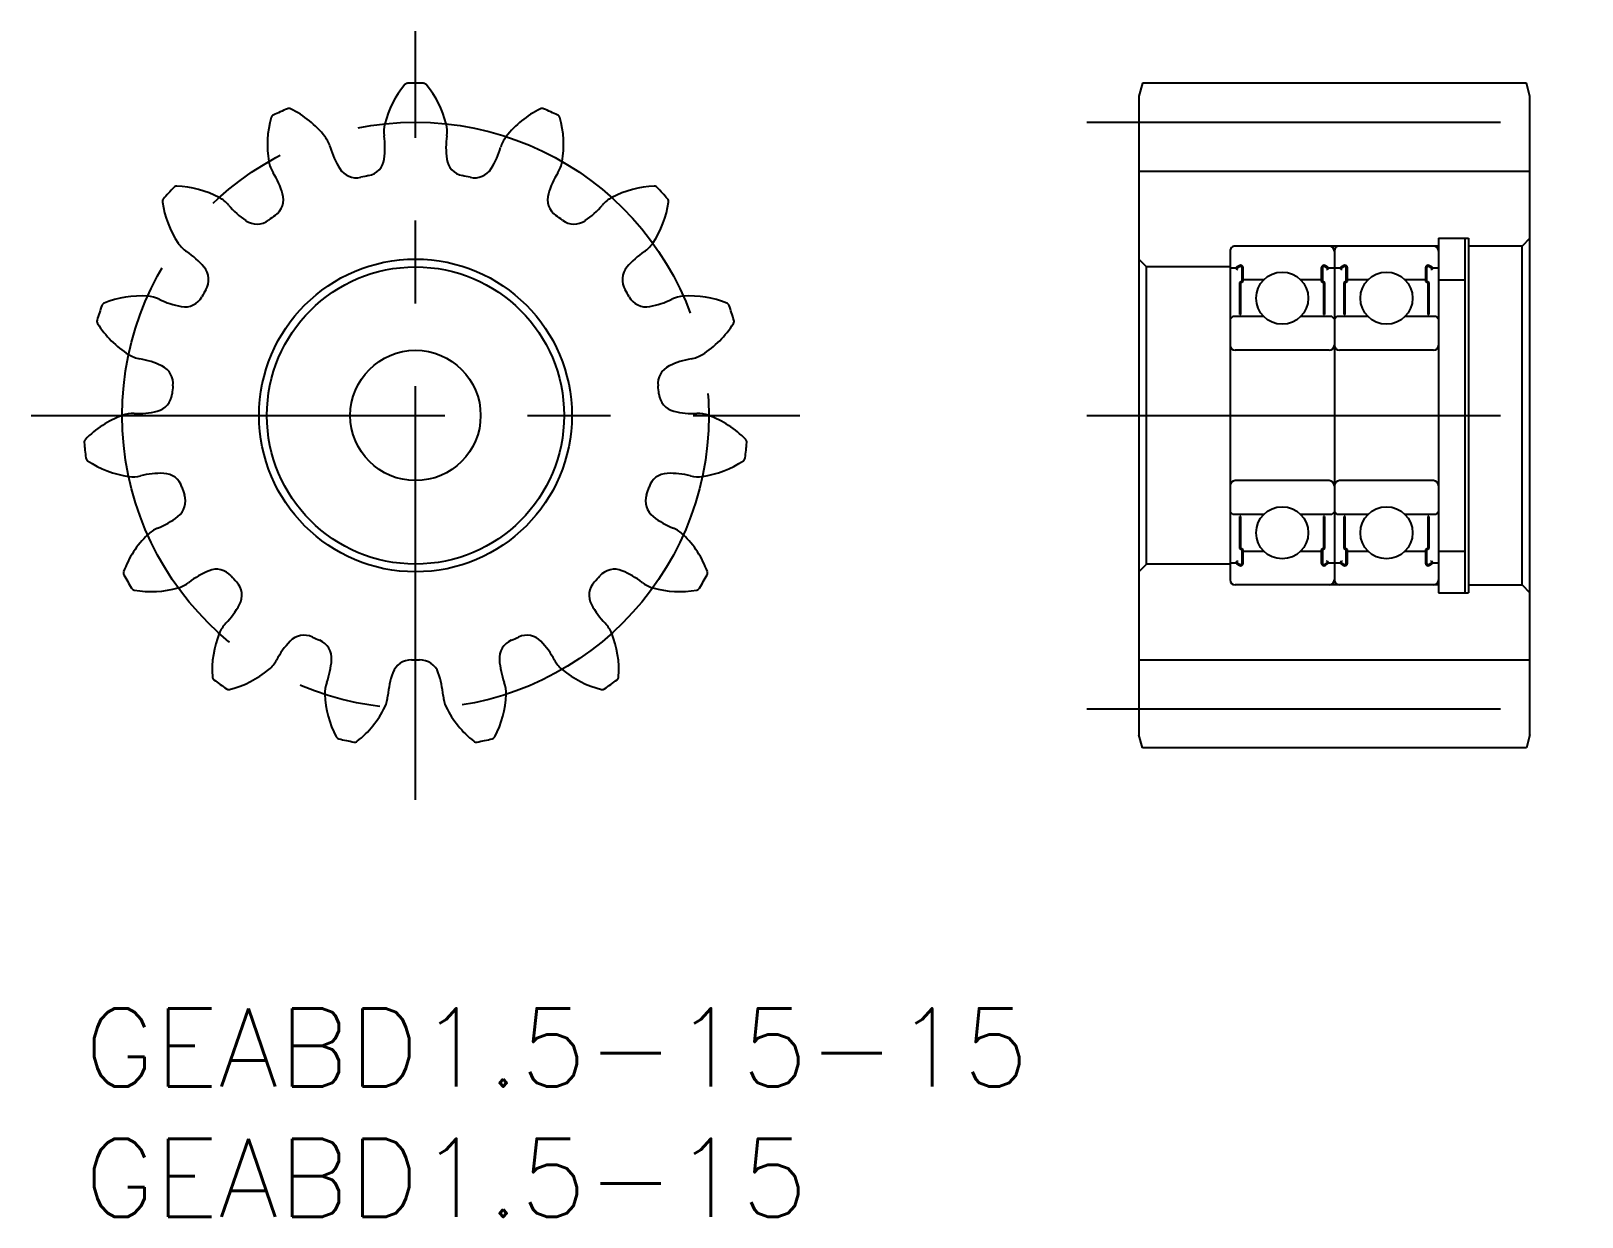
# Model space of a CAD drawing. Extents: x -2 to 57.5, y -8 to 37.5.
import ezdxf

# ---------------------------------------------------------------- set-up
doc = ezdxf.new("R2010")
doc.units = 0
doc.header["$LTSCALE"] = 0.5
doc.linetypes.add('CENTER', pattern=[50.8, 31.75, -6.35, 6.35, -6.35])
for name, color, linetype in [('MSM_CENTER', 1, 'CENTER'), ('MSM_CONTINUOUS', 7, 'CONTINUOUS'), ('MSM_PART_NUMBER', 7, 'CONTINUOUS')]:
    doc.layers.add(name, color=color, linetype=linetype)
doc.styles.get("Standard").update_dxf_attribs({"font": 'txt.shx', "height": 3, "bigfont": 'bigfont.shx'})

# ---------------------------------------------------------------- blocks, each defined once
blk = doc.blocks.new('*U5')
at = {"layer": 'MSM_PART_NUMBER'}
blk.add_text('GEABD1.5-15-15', height=3, dxfattribs=at).set_placement((0, -3))
blk = doc.blocks.new('*U6')
at = {"layer": 'MSM_PART_NUMBER'}
blk.add_text('GEABD1.5-15', height=3, dxfattribs=at).set_placement((0, -8))

msp = doc.modelspace()

# ---------------------------------------------------------------- linework, layer by layer
at = {"layer": 'MSM_CENTER'}
for p, q in [((12.708, 8), (12.708, 37.5)), ((38.458, 34), (57.458, 34)), ((-2.042, 22.75), (27.458, 22.75)), ((38.458, 22.75), (57.458, 22.75)), ((38.458, 11.5), (57.458, 11.5))]:
    msp.add_line(p, q, dxfattribs=at)
msp.add_circle((12.708, 22.75), 11.25, dxfattribs=at)
at = {"layer": 'MSM_CONTINUOUS'}
for p, q in [((40.592, 35.5), (40.458, 35)), ((55.324, 35.5), (40.592, 35.5)), ((55.458, 35), (55.324, 35.5)), ((40.458, 35), (40.458, 10.5)), ((55.458, 10.5), (55.458, 35)), ((40.458, 32.125), (55.458, 32.125)), ((51.958, 29.25), (44.158, 29.25)), ((51.958, 29.55), (51.958, 15.95)), ((51.958, 29.55), (53.108, 29.55)), ((52.958, 29.55), (52.958, 15.95)), ((53.108, 29.55), (53.108, 15.95)), ((55.158, 29.25), (53.108, 29.25)), ((55.458, 29.55), (55.158, 29.25)), ((55.158, 16.25), (55.158, 29.25)), ((40.758, 28.45), (40.458, 28.75)), ((43.958, 29.05), (43.958, 16.45)), ((47.958, 29.05), (47.958, 16.45)), ((43.958, 28.45), (40.758, 28.45)), ((40.758, 17.05), (40.758, 28.45)), ((43.958, 28.43), (43.988, 28.4)), ((44.188, 28.4), (43.988, 28.4)), ((44.229, 28.332), (44.203, 28.357)), ((44.303, 28.496), (44.21, 28.434)), ((44.229, 28.332), (44.257, 28.361)), ((44.257, 28.361), (44.231, 28.385)), ((44.325, 28.462), (44.232, 28.401)), ((44.418, 27.91), (44.418, 28.412)), ((44.458, 27.89), (44.458, 28.412)), ((44.488, 27.95), (44.458, 27.98)), ((47.458, 27.98), (47.428, 27.95)), ((47.458, 28.412), (47.458, 27.89)), ((47.498, 28.412), (47.498, 27.91)), ((47.684, 28.401), (47.591, 28.462)), ((47.706, 28.434), (47.614, 28.496)), ((47.686, 28.385), (47.66, 28.361)), ((47.66, 28.361), (47.688, 28.332)), ((47.713, 28.357), (47.688, 28.332)), ((47.928, 28.4), (47.728, 28.4)), ((47.958, 28.43), (47.928, 28.4)), ((47.958, 28.43), (47.988, 28.4)), ((48.188, 28.4), (47.988, 28.4)), ((48.229, 28.332), (48.203, 28.357)), ((48.303, 28.496), (48.21, 28.434)), ((48.229, 28.332), (48.257, 28.361)), ((48.257, 28.361), (48.231, 28.385)), ((48.325, 28.462), (48.232, 28.401)), ((48.418, 27.91), (48.418, 28.412)), ((48.458, 27.89), (48.458, 28.412)), ((48.488, 27.95), (48.458, 27.98)), ((51.458, 27.98), (51.428, 27.95)), ((51.458, 28.412), (51.458, 27.89)), ((51.498, 28.412), (51.498, 27.91)), ((51.684, 28.401), (51.591, 28.462)), ((51.706, 28.434), (51.614, 28.496)), ((51.686, 28.385), (51.66, 28.361)), ((51.66, 28.361), (51.688, 28.332)), ((51.713, 28.357), (51.688, 28.332)), ((51.928, 28.4), (51.728, 28.4)), ((51.958, 28.43), (51.928, 28.4)), ((44.335, 27.848), (44.418, 27.91)), ((44.335, 26.622), (44.335, 27.848)), ((44.375, 27.828), (44.458, 27.89)), ((44.375, 26.622), (44.375, 27.828)), ((45.244, 27.95), (44.488, 27.95)), ((47.428, 27.95), (46.672, 27.95)), ((47.458, 27.89), (47.542, 27.828)), ((47.498, 27.91), (47.582, 27.848)), ((47.542, 27.828), (47.542, 26.622)), ((47.582, 27.848), (47.582, 26.622)), ((48.335, 27.848), (48.418, 27.91)), ((48.335, 26.622), (48.335, 27.848)), ((48.375, 27.828), (48.458, 27.89)), ((48.375, 26.622), (48.375, 27.828)), ((49.244, 27.95), (48.488, 27.95)), ((51.428, 27.95), (50.672, 27.95)), ((51.458, 27.89), (51.542, 27.828)), ((51.498, 27.91), (51.582, 27.848)), ((51.542, 27.828), (51.542, 26.622)), ((51.582, 27.848), (51.582, 26.622)), ((51.958, 27.95), (52.958, 27.95)), ((44.058, 26.55), (43.958, 26.45)), ((45.244, 26.55), (44.058, 26.55)), ((44.335, 26.622), (44.375, 26.622)), ((47.858, 26.55), (46.672, 26.55)), ((47.542, 26.622), (47.582, 26.622)), ((47.958, 26.45), (47.858, 26.55)), ((48.058, 26.55), (47.958, 26.45)), ((49.244, 26.55), (48.058, 26.55)), ((48.335, 26.622), (48.375, 26.622)), ((51.858, 26.55), (50.672, 26.55)), ((51.542, 26.622), (51.582, 26.622)), ((51.958, 26.45), (51.858, 26.55)), ((47.758, 25.25), (44.158, 25.25)), ((51.758, 25.25), (48.158, 25.25)), ((47.758, 20.25), (44.158, 20.25)), ((51.758, 20.25), (48.158, 20.25)), ((44.058, 18.95), (43.958, 19.05)), ((47.958, 19.05), (47.858, 18.95)), ((48.058, 18.95), (47.958, 19.05)), ((51.958, 19.05), (51.858, 18.95)), ((45.244, 18.95), (44.058, 18.95)), ((44.375, 18.877), (44.335, 18.877)), ((44.335, 17.651), (44.335, 18.877)), ((44.375, 17.672), (44.375, 18.877)), ((47.858, 18.95), (46.672, 18.95)), ((47.582, 18.877), (47.542, 18.877)), ((47.542, 18.877), (47.542, 17.672)), ((47.582, 18.877), (47.582, 17.651)), ((49.244, 18.95), (48.058, 18.95)), ((48.375, 18.877), (48.335, 18.877)), ((48.335, 17.651), (48.335, 18.877)), ((48.375, 17.672), (48.375, 18.877)), ((51.858, 18.95), (50.672, 18.95)), ((51.582, 18.877), (51.542, 18.877)), ((51.542, 18.877), (51.542, 17.672)), ((51.582, 18.877), (51.582, 17.651)), ((44.418, 17.589), (44.335, 17.651)), ((44.458, 17.609), (44.375, 17.672)), ((44.418, 17.087), (44.418, 17.589)), ((44.458, 17.087), (44.458, 17.609)), ((44.458, 17.52), (44.488, 17.55)), ((44.488, 17.55), (45.244, 17.55)), ((46.672, 17.55), (47.428, 17.55)), ((47.428, 17.55), (47.458, 17.52)), ((47.542, 17.672), (47.458, 17.609)), ((47.458, 17.609), (47.458, 17.087)), ((47.582, 17.651), (47.498, 17.589)), ((47.498, 17.589), (47.498, 17.087)), ((48.418, 17.589), (48.335, 17.651)), ((48.458, 17.609), (48.375, 17.672)), ((48.418, 17.087), (48.418, 17.589)), ((48.458, 17.087), (48.458, 17.609)), ((48.458, 17.52), (48.488, 17.55)), ((48.488, 17.55), (49.244, 17.55)), ((50.672, 17.55), (51.428, 17.55)), ((51.428, 17.55), (51.458, 17.52)), ((51.542, 17.672), (51.458, 17.609)), ((51.458, 17.609), (51.458, 17.087)), ((51.582, 17.651), (51.498, 17.589)), ((51.498, 17.589), (51.498, 17.087)), ((51.958, 17.55), (52.958, 17.55)), ((40.758, 17.05), (40.458, 16.75)), ((43.958, 17.05), (40.758, 17.05)), ((43.958, 17.07), (43.988, 17.1)), ((43.988, 17.1), (44.188, 17.1)), ((44.203, 17.143), (44.229, 17.168)), ((44.21, 17.065), (44.303, 17.004)), ((44.257, 17.139), (44.229, 17.168)), ((44.231, 17.114), (44.257, 17.139)), ((44.232, 17.099), (44.325, 17.037)), ((47.591, 17.037), (47.684, 17.099)), ((47.614, 17.004), (47.706, 17.065)), ((47.688, 17.168), (47.66, 17.139)), ((47.66, 17.139), (47.686, 17.114)), ((47.688, 17.168), (47.713, 17.143)), ((47.728, 17.1), (47.928, 17.1)), ((47.958, 17.07), (47.928, 17.1)), ((47.958, 17.07), (47.988, 17.1)), ((47.988, 17.1), (48.188, 17.1)), ((48.203, 17.143), (48.229, 17.168)), ((48.21, 17.065), (48.303, 17.004)), ((48.257, 17.139), (48.229, 17.168)), ((48.231, 17.114), (48.257, 17.139)), ((48.232, 17.099), (48.325, 17.037)), ((51.591, 17.037), (51.684, 17.099)), ((51.614, 17.004), (51.706, 17.065)), ((51.688, 17.168), (51.66, 17.139)), ((51.66, 17.139), (51.686, 17.114)), ((51.688, 17.168), (51.713, 17.143)), ((51.728, 17.1), (51.928, 17.1)), ((51.958, 17.07), (51.928, 17.1)), ((51.958, 16.25), (44.158, 16.25)), ((53.108, 16.25), (55.158, 16.25)), ((55.158, 16.25), (55.458, 15.95)), ((51.958, 15.95), (53.108, 15.95)), ((40.458, 13.375), (55.458, 13.375)), ((40.592, 10), (40.458, 10.5)), ((55.458, 10.5), (55.324, 10)), ((55.324, 10), (40.592, 10))]:
    msp.add_line(p, q, dxfattribs=at)
for centre, radius in [((12.708, 22.75), 6), ((12.708, 22.75), 5.7), ((45.958, 27.25), 1), ((49.958, 27.25), 1), ((12.708, 22.75), 2.5), ((45.958, 18.25), 1), ((49.958, 18.25), 1)]:
    msp.add_circle(centre, radius, dxfattribs=at)
for centre, radius, start, end in [((15.171, 33.031), 3.75, 139.97151, 166), ((12.414, 35.347), 0.15, 91.33677, 139.97151), ((12.708, 22.75), 12.75, 88.66323, 91.33677), ((13.002, 35.347), 0.15, 40.02849, 88.66323), ((10.246, 33.031), 3.75, 14, 40.02849), ((12.708, 22.75), 12.75, 112.66323, 115.33677), ((7.853, 34.377), 0.15, 64.02849, 112.66323), ((6.277, 31.141), 3.75, 38, 64.02849), ((19.14, 31.141), 3.75, 115.97151, 142), ((17.563, 34.377), 0.15, 67.33677, 115.97151), ((12.708, 22.75), 12.75, 64.66323, 67.33677), ((10.776, 33.144), 3.75, 163.97151, 190), ((7.316, 34.138), 0.15, 115.33677, 163.97151), ((12.708, 33.645), 1.212, 166, 187.86357), ((12.708, 33.645), 1.212, 352.13643, 14), ((18.1, 34.138), 0.15, 16.02849, 64.66323), ((14.64, 33.144), 3.75, 350, 16.02849), ((8.277, 32.703), 1.212, 16.13643, 38), ((8.205, 33.025), 3.333, 352.47652, 7.82891), ((17.211, 33.025), 3.333, 172.17109, 187.52348), ((17.14, 32.703), 1.212, 142, 163.86357), ((12.642, 33.968), 3.333, 196.17109, 211.52348), ((12.774, 33.968), 3.333, 328.47652, 343.82891), ((8.277, 32.703), 1.212, 190, 211.86357), ((10.44, 32.618), 0.75, 211.52348, 282.94363), ((10.767, 32.687), 0.75, 281.05637, 352.47652), ((14.65, 32.687), 0.75, 187.52348, 258.94363), ((14.976, 32.618), 0.75, 257.05637, 328.47652), ((17.14, 32.703), 1.212, 328.13643, 350), ((3.544, 31.397), 0.15, 88.02849, 136.66323), ((3.42, 27.799), 3.75, 62, 88.02849), ((4.415, 30.306), 3.333, 16.47652, 31.82891), ((12.708, 22.75), 9.375, 101.05637, 102.94363), ((12.708, 22.75), 9.375, 77.05637, 78.94363), ((21.001, 30.306), 3.333, 148.17109, 163.52348), ((21.997, 27.799), 3.75, 91.97151, 118), ((21.873, 31.397), 0.15, 43.33677, 91.97151), ((3.151, 30.96), 0.15, 139.33677, 187.97151), ((12.708, 22.75), 12.75, 136.66323, 139.33677), ((4.612, 30.04), 1.212, 40.13643, 62), ((6.893, 31.038), 0.75, 305.05637, 16.47652), ((18.524, 31.038), 0.75, 163.52348, 234.94363), ((20.805, 30.04), 1.212, 118, 139.86357), ((12.708, 22.75), 12.75, 40.66323, 43.33677), ((22.266, 30.96), 0.15, 352.02849, 40.66323), ((6.716, 31.46), 3.75, 187.97151, 214), ((8.085, 32.972), 3.333, 220.17109, 235.52348), ((12.708, 22.75), 9.375, 125.05637, 126.94363), ((12.708, 22.75), 9.375, 53.05637, 54.94363), ((17.331, 32.972), 3.333, 304.47652, 319.82891), ((18.701, 31.46), 3.75, 326, 352.02849), ((6.623, 30.842), 0.75, 235.52348, 306.94363), ((18.794, 30.842), 0.75, 233.05636, 304.47652), ((4.612, 30.04), 1.212, 214, 235.86357), ((20.805, 30.04), 1.212, 304.13643, 326), ((44.158, 29.05), 0.2, 90, 180.00001), ((47.758, 29.05), 0.2, 0, 90), ((48.158, 29.05), 0.2, 90, 180.00001), ((51.758, 29.05), 0.2, 0, 90), ((2.059, 26.279), 3.333, 40.47652, 55.82891), ((23.357, 26.279), 3.333, 124.17109, 139.52348), ((4.024, 27.956), 0.75, 329.05637, 40.47652), ((21.392, 27.956), 0.75, 139.52348, 210.94363), ((44.238, 28.393), 0.05, 123.51921, 226.06067), ((44.238, 28.393), 0.01, 123.5173, 226.06062), ((44.358, 28.412), 0.1, 0, 123.51926), ((44.358, 28.412), 0.06, 0, 123.519), ((47.558, 28.412), 0.1, 56.48067, 179.99989), ((47.558, 28.412), 0.06, 56.48097, 179.99989), ((47.679, 28.393), 0.01, 313.93921, 56.48267), ((47.679, 28.393), 0.05, 313.93921, 56.4807), ((48.238, 28.393), 0.05, 123.51921, 226.06067), ((48.238, 28.393), 0.01, 123.5173, 226.06062), ((48.358, 28.412), 0.1, 0, 123.51926), ((48.358, 28.412), 0.06, 0, 123.519), ((51.558, 28.412), 0.1, 56.48067, 179.99989), ((51.558, 28.412), 0.06, 56.48097, 179.99989), ((51.679, 28.393), 0.01, 313.93921, 56.48267), ((51.679, 28.393), 0.05, 313.93921, 56.4807), ((12.708, 22.75), 9.375, 149.05637, 150.94363), ((12.708, 22.75), 9.375, 29.05637, 30.94363), ((12.708, 22.75), 12.75, 160.66323, 163.33677), ((0.819, 26.922), 0.15, 112.02849, 160.66323), ((2.169, 23.585), 3.75, 86, 112.02849), ((2.346, 26.117), 1.212, 64.13643, 86), ((4.327, 30.208), 3.333, 244.17109, 259.52348), ((3.858, 27.667), 0.75, 259.52348, 330.94363), ((21.559, 27.667), 0.75, 209.05636, 280.47652), ((21.089, 30.208), 3.333, 280.47652, 295.82891), ((23.07, 26.117), 1.212, 94, 115.86357), ((23.247, 23.585), 3.75, 67.97151, 94), ((24.598, 26.922), 0.15, 19.33677, 67.97151), ((12.708, 22.75), 12.75, 16.66323, 19.33677), ((0.637, 26.363), 0.15, 163.33677, 211.97153), ((3.691, 28.269), 3.75, 211.97151, 238), ((21.725, 28.269), 3.75, 302, 328.02849), ((24.779, 26.363), 0.15, 328.02849, 16.66323), ((2.346, 26.117), 1.212, 238, 259.86357), ((23.07, 26.117), 1.212, 280.13643, 302), ((44.158, 25.45), 0.2, 180.00001, 270), ((47.758, 25.45), 0.2, 270, 0), ((48.158, 25.45), 0.2, 180.00001, 270), ((51.758, 25.45), 0.2, 270, 0), ((1.544, 21.643), 3.333, 64.47652, 79.82891), ((2.658, 23.974), 0.75, 353.05637, 64.47652), ((22.759, 23.974), 0.75, 115.52348, 186.94363), ((23.872, 21.643), 3.333, 100.17109, 115.52348), ((12.708, 22.75), 9.375, 173.05637, 174.94363), ((12.708, 22.75), 9.375, 5.05637, 6.94363), ((2.623, 23.642), 0.75, 283.52348, 354.94363), ((22.794, 23.642), 0.75, 185.05636, 256.47652), ((2.741, 19.226), 3.75, 110, 136.02849), ((1.873, 21.611), 1.212, 88.13643, 110), ((2.019, 26.154), 3.333, 268.17109, 283.52348), ((23.398, 26.154), 3.333, 256.47652, 271.82891), ((23.544, 21.611), 1.212, 70, 91.86357), ((22.676, 19.226), 3.75, 43.97151, 70), ((0.15, 21.726), 0.15, 136.02849, 184.66323), ((12.708, 22.75), 12.75, 184.66323, 187.33677), ((12.708, 22.75), 12.75, 352.66323, 355.33677), ((25.267, 21.726), 0.15, 355.33677, 43.97151), ((0.211, 21.141), 0.15, 187.33677, 235.97148), ((2.226, 24.124), 3.75, 235.9715, 262), ((23.191, 24.124), 3.75, 278, 304.02849), ((25.205, 21.141), 0.15, 304.02849, 352.66323), ((1.873, 21.611), 1.212, 262, 283.86357), ((2.96, 17.198), 3.333, 88.47652, 103.82891), ((3.029, 19.78), 0.75, 17.05637, 88.47652), ((22.388, 19.78), 0.75, 91.52348, 162.94363), ((22.457, 17.198), 3.333, 76.17109, 91.52348), ((23.544, 21.611), 1.212, 256.13643, 278), ((44.158, 20.05), 0.2, 90, 180), ((47.758, 20.05), 0.2, 0, 90), ((48.158, 20.05), 0.2, 90, 180), ((51.758, 20.05), 0.2, 0, 90), ((3.132, 19.463), 0.75, 307.52348, 18.94363), ((12.708, 22.75), 9.375, 197.05637, 198.94363), ((22.285, 19.463), 0.75, 161.05637, 232.47652), ((12.708, 22.75), 9.375, 341.05637, 342.94363), ((1.558, 21.512), 3.333, 292.17109, 307.52348), ((23.858, 21.512), 3.333, 232.47652, 247.82891), ((5.036, 15.477), 3.75, 134, 160.02849), ((3.273, 17.302), 1.212, 112.13643, 134), ((22.144, 17.302), 1.212, 46, 67.86357), ((20.381, 15.477), 3.75, 19.97151, 46), ((1.652, 16.706), 0.15, 160.02849, 208.66323), ((6.061, 13.713), 3.333, 112.47652, 127.82891), ((5.073, 16.1), 0.75, 41.05637, 112.47652), ((20.343, 16.1), 0.75, 67.52348, 138.94363), ((19.356, 13.713), 3.333, 52.17109, 67.52348), ((23.764, 16.706), 0.15, 331.33677, 19.97151), ((44.238, 17.107), 0.05, 133.93896, 236.48021), ((44.238, 17.107), 0.01, 133.93744, 236.47961), ((44.358, 17.087), 0.1, 236.48053, 0), ((44.358, 17.087), 0.06, 236.48065, 0), ((47.558, 17.087), 0.1, 179.99995, 303.51929), ((47.558, 17.087), 0.06, 179.99995, 303.51929), ((47.679, 17.107), 0.01, 303.52026, 46.06253), ((47.679, 17.107), 0.05, 303.51953, 46.061), ((48.238, 17.107), 0.05, 133.93896, 236.48021), ((48.238, 17.107), 0.01, 133.93744, 236.47961), ((48.358, 17.087), 0.1, 236.48053, 0), ((48.358, 17.087), 0.06, 236.48065, 0), ((51.558, 17.087), 0.1, 179.99995, 303.51929), ((51.558, 17.087), 0.06, 179.99995, 303.51929), ((51.679, 17.107), 0.01, 303.52026, 46.06253), ((51.679, 17.107), 0.05, 303.51953, 46.061), ((12.708, 22.75), 12.75, 208.66323, 211.33677), ((1.946, 16.197), 0.15, 211.33677, 259.97151), ((2.573, 19.742), 3.75, 259.97151, 286), ((3.273, 17.302), 1.212, 286, 307.86357), ((12.708, 22.75), 9.375, 221.05637, 222.94363), ((5.297, 15.852), 0.75, 331.52348, 42.94363), ((20.12, 15.852), 0.75, 137.05637, 208.47652), ((12.708, 22.75), 9.375, 317.05637, 318.94363), ((22.144, 17.302), 1.212, 232.13643, 254), ((22.843, 19.742), 3.75, 254, 280.02849), ((23.47, 16.197), 0.15, 280.02849, 328.66323), ((12.708, 22.75), 12.75, 328.66323, 331.33677), ((44.158, 16.45), 0.2, 180, 270), ((47.758, 16.45), 0.2, 270, 0), ((48.158, 16.45), 0.2, 180, 270), ((51.758, 16.45), 0.2, 270, 0), ((3.026, 17.084), 3.333, 316.17109, 331.52348), ((22.391, 17.084), 3.333, 208.47652, 223.82891), ((8.658, 12.985), 3.75, 158, 184.02849), ((6.304, 13.936), 1.212, 136.13643, 158), ((8.438, 13.569), 0.75, 65.05637, 136.47652), ((16.978, 13.569), 0.75, 43.52348, 114.94363), ((19.112, 13.936), 1.212, 22, 43.86357), ((16.759, 12.985), 3.75, 355.97151, 22), ((10.311, 11.79), 3.333, 136.47652, 151.82891), ((12.708, 22.75), 9.375, 245.05637, 246.94363), ((8.743, 13.434), 0.75, 355.52348, 66.94363), ((16.674, 13.434), 0.75, 113.05637, 184.47652), ((12.708, 22.75), 9.375, 293.05637, 294.94363), ((15.105, 11.79), 3.333, 28.17109, 43.52348), ((6.304, 13.936), 1.212, 310, 331.86357), ((6.168, 13.635), 3.333, 340.17109, 355.52348), ((12.542, 12.626), 0.75, 89.05637, 160.47652), ((12.708, 22.75), 9.375, 269.05637, 270.94363), ((12.875, 12.626), 0.75, 19.52348, 90.94363), ((19.249, 13.635), 3.333, 184.47652, 199.82891), ((19.112, 13.936), 1.212, 208.13643, 230), ((5.066, 12.732), 0.15, 184.02849, 232.66323), ((12.708, 22.75), 12.75, 232.66323, 235.33677), ((4.673, 15.88), 3.75, 283.97151, 310), ((10.443, 12.093), 1.212, 160.13643, 182), ((14.976, 11.763), 3.333, 160.47652, 175.82891), ((10.44, 11.763), 3.333, 4.17109, 19.52348), ((14.974, 12.093), 1.212, 358, 19.86357), ((20.744, 15.88), 3.75, 230, 256.02849), ((12.708, 22.75), 12.75, 304.66323, 307.33677), ((20.35, 12.732), 0.15, 307.33677, 355.97151), ((5.542, 12.386), 0.15, 235.33677, 283.97151), ((12.98, 12.181), 3.75, 182, 208.02849), ((10.443, 12.093), 1.212, 334, 355.86357), ((14.974, 12.093), 1.212, 184.13643, 206), ((12.437, 12.181), 3.75, 331.97151, 358), ((19.875, 12.386), 0.15, 256.02849, 304.66323), ((8.162, 13.206), 3.75, 307.9715, 334), ((17.255, 13.206), 3.75, 206, 232.02849), ((9.802, 10.49), 0.15, 208.02849, 256.66323), ((12.708, 22.75), 12.75, 256.66323, 259.33677), ((10.377, 10.368), 0.15, 259.33677, 307.97148), ((15.04, 10.368), 0.15, 232.02849, 280.66323), ((12.708, 22.75), 12.75, 280.66323, 283.33677), ((15.615, 10.49), 0.15, 283.33677, 331.97151)]:
    msp.add_arc(centre, radius, start, end, dxfattribs=at)

# ---------------------------------------------------------------- block references
for name in ['*U5', '*U6']:
    msp.add_blockref(name, (0, 0), dxfattribs=at)

doc.saveas('drawing.dxf')
